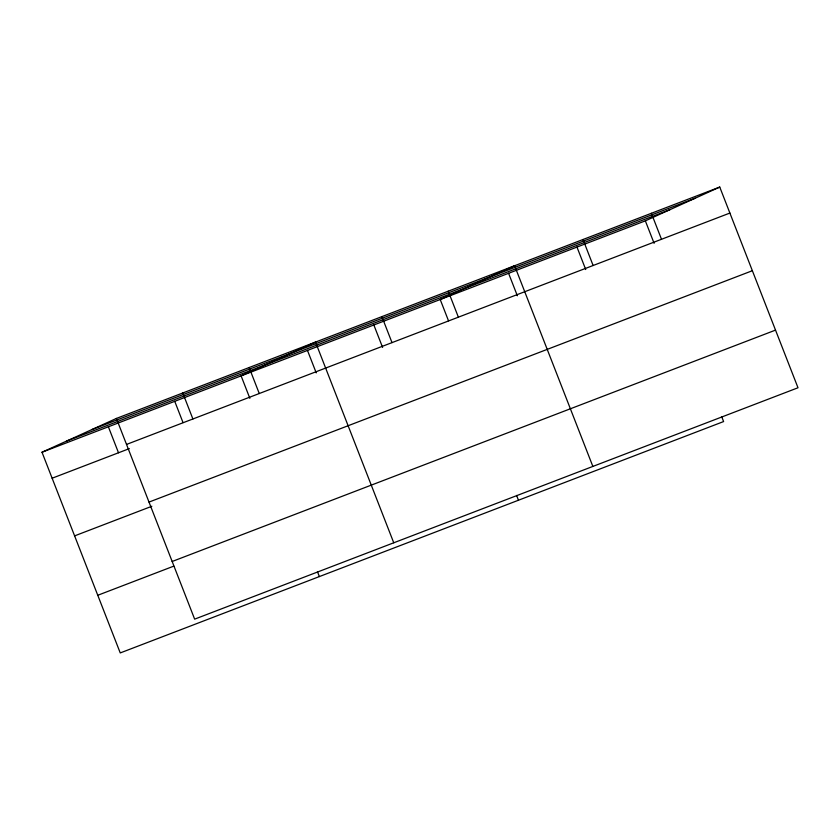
<?xml version="1.0" encoding="UTF-8"?>
<svg xmlns="http://www.w3.org/2000/svg" width="840" height="840" viewBox="0 0 840 840"><rect width="100%" height="100%" fill="white"/><g stroke="black" fill="none" stroke-linecap="round" stroke-linejoin="round"><path stroke-width="1.26" d="M721.728 416.756L723.607 421.565L120.246 652.932L42 452.235L116.392 418.435L719.754 187.068L798 387.765L194.649 619.143L116.392 418.435M42 452.235L645.351 220.857L719.754 187.068M91.844 429.587L695.195 198.219M66.549 441.084L669.9 209.706M126.525 444.433L729.887 213.055M52.133 478.223L129.36 448.613M149.006 502.089L752.367 270.711M74.613 535.878L151.841 506.268M172.168 561.488L775.52 330.11M97.776 595.276L173.796 566.129M651.368 213.287L661.5 239.274M645.351 220.857L654.108 243.306M582.992 239.505L593.124 265.503M576.975 247.086L585.722 269.524M592.861 466.431L514.605 265.734L440.213 299.523L448.507 320.796M508.589 273.305L517.346 295.754M448.245 291.186L458.378 317.173M516.59 495.421L518.458 500.231M381.875 316.638L392.007 342.626M373.842 324.975L382.599 347.424M393.75 542.787L315.504 342.09L241.112 375.879L249.858 398.328M307.471 350.427L316.229 372.876M249.134 367.531L259.266 393.53M317.489 571.778L319.358 576.587M182.763 392.983L192.896 418.981M174.741 401.331L183.026 422.594M108.37 426.783L118.503 452.77"/></g></svg>
